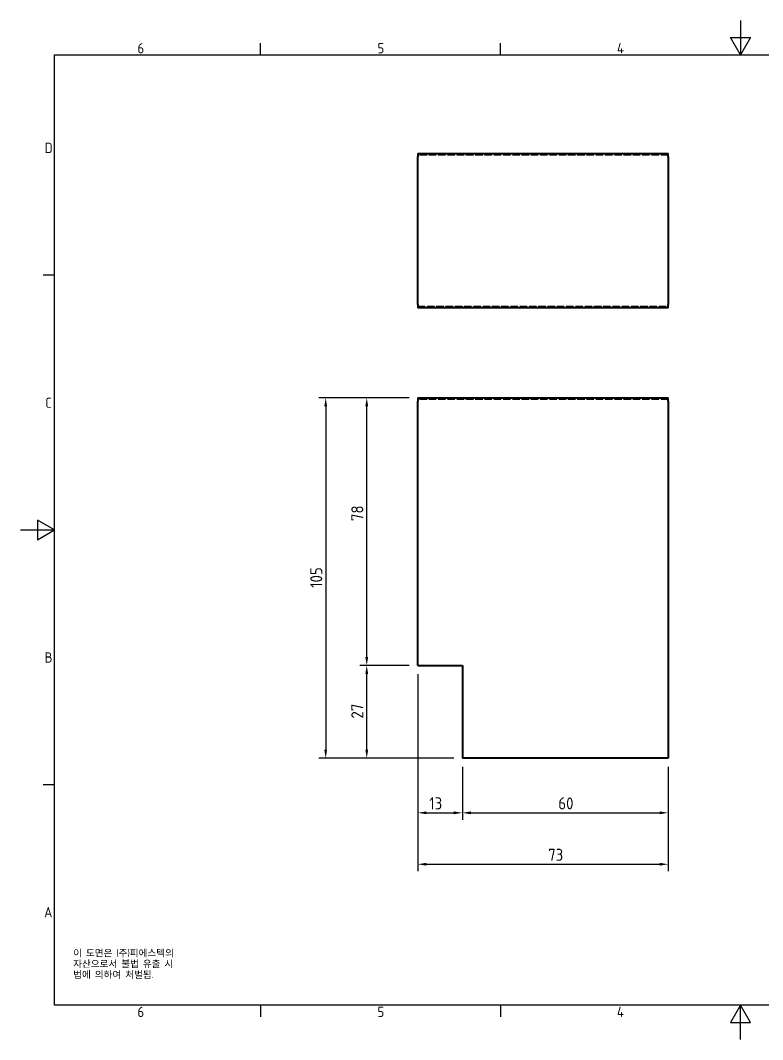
# Model space of a CAD drawing. Header units: millimetres. Extents: x 0 to 420, y 0 to 297.
# Drawn here: x 0 to 216.4, y 0 to 297 of the extents above; entities that cross this region are included whole.
import ezdxf

# ---------------------------------------------------------------- set-up
doc = ezdxf.new("R2010")
doc.units = ezdxf.units.MM
doc.linetypes.add('DASHED', pattern=[0.2067, 0.1654, -0.0413])
doc.layers.get('0').update_dxf_attribs({"color": 3, "lineweight": 25})
for name, color, linetype, lineweight in [('가려진 것(ISO)', 2, 'DASHED', 18), ('가시적인 것(ISO)', 3, 'Continuous', 40), ('경계(ISO)', 7, 'Continuous', 25), ('기호(ISO)', 5, 'Continuous', 25), ('치수(ISO)', 2, 'Continuous', 25)]:
    doc.layers.add(name, color=color, linetype=linetype, lineweight=lineweight)
doc.styles.add('문자 텍스트_M2B', font='isocp.shx')
doc.styles.add('문자 텍스트_PSTEK_POSCO', font='isocp.shx')
doc.styles.add('치수 텍스트_PSTEK_POSCO', font='isocp.shx')
doc.dimstyles.new('치수_PSTEK_POSCO', dxfattribs={"dimtxt": 3.5, "dimasz": 2.5, "dimexe": 2, "dimexo": 2.5, "dimgap": 1, "dimtad": 1, "dimrnd": 1e-08, "dimdsep": 46, "dimtxsty": '치수 텍스트_PSTEK_POSCO', "dimcen": 0.09, "dimdle": 10, "dimclrd": 7, "dimclre": 7, "dimclrt": 2, "dimadec": 1, "dimazin": 2, "dimtfac": 1, "dimtmove": 0, "dimatfit": 3, "dimfxl": 0, "dimtolj": 1, "dimlwd": -1, "dimlwe": -1, "dimarcsym": 0})

# ---------------------------------------------------------------- blocks, each defined once
blk = doc.blocks.new('경계 Default Border')
at = {"layer": '경계(ISO)'}
for p, q in [((70, 287.0000076293945), (70, 290.4000091552734)), ((140, 287.0000076293945), (140, 290.4000091552734)), ((10, 222.7499961853027), (6.599999666213989, 222.7499961853027)), ((10, 74.25000190734863), (6.599999666213989, 74.25000190734863)), ((70, 10), (70, 6.599999666213989)), ((140, 10), (140, 6.599999666213989))]:
    blk.add_line(p, q, dxfattribs=at)
at = {"layer": '경계(ISO)', "flags": 128}
for points in [[(210, 297.0000076293945), (210, 287.0000076293945), (207.1132469177246, 292.0000076293945), (212.8867530822754, 292.0000076293945), (210, 287.0000076293945)], [(10, 10), (10, 287.0000076293945), (410, 287.0000076293945), (410, 10), (10, 10)], [(0, 148.5000038146973), (10, 148.5000038146973), (5, 151.3867473602295), (5, 145.6132507324219), (10, 148.5000038146973)], [(210, 0), (210, 10), (207.1132469177246, 5), (212.8867530822754, 5), (210, 10)]]:
    blk.add_lwpolyline(points, dxfattribs=at)
at = {"layer": '경계(ISO)', "color": 2, "char_height": 3.00000011920929, "attachment_point": 7, "style": '문자 텍스트_M2B'}
for s, insert in [('6', (34.14453946055966, 287.3713945155963)), ('5', (104.1445394605597, 287.3713945155963)), ('4', (173.9734701308116, 287.4)), ('D', (7.078270083685684, 258.3463944559917)), ('C', (7.244539400955009, 184.0963944559917)), ('B', (7.078270083685684, 109.8463944559917)), ('A', (6.914400698149937, 35.61784856929444)), ('6', (34.14453946055966, 6.57139439638704)), ('5', (104.1445394605597, 6.57139439638704)), ('4', (173.9734701308116, 6.59999988079071))]:
    blk.add_mtext(s, dxfattribs=dict(at, insert=insert))
blk = doc.blocks.new('*D21')
at = {"layer": 'Defpoints', "color": 0, "transparency": 16777216}
for p in [(101.0056242923331, 109.0104134668384), (115.8846475579473, 109.0104134668384), (128.8846475579473, 82.01041346683849)]:
    blk.add_point(p, dxfattribs=at)
at = {"layer": '치수(ISO)', "color": 7, "transparency": 16777216}
for p, q in [((113.3846475579473, 109.0104134668384), (99.0056242923331, 109.0104134668384)), ((101.0056242923331, 84.51041346683849), (101.0056242923331, 106.5104134668384)), ((126.3846475579473, 82.01041346683849), (99.00562429233308, 82.01041346683849))]:
    blk.add_line(p, q, dxfattribs=at)
for points in [[(100.5889576256664, 106.5104134668384), (101.4222909589998, 106.5104134668384), (101.0056242923331, 109.0104134668384)], [(100.5889576256664, 84.51041346683849), (101.4222909589998, 84.51041346683849), (101.0056242923331, 82.01041346683849)]]:
    blk.add_solid(points, dxfattribs=at)
at = {"layer": '치수(ISO)', "color": 2, "transparency": 16777216, "insert": (98.2552798041441, 93.54097449046048), "char_height": 3.5, "attachment_point": 4, "rotation": 90, "style": '치수 텍스트_PSTEK_POSCO'}
blk.add_mtext('\\A1;27', dxfattribs=at)
blk = doc.blocks.new('*D22')
at = {"layer": 'Defpoints', "color": 0, "transparency": 16777216}
for p in [(101.0056242923331, 187.0104134668385), (115.8846475579473, 187.0104134668385), (115.8846475579473, 109.0104134668384)]:
    blk.add_point(p, dxfattribs=at)
at = {"layer": '치수(ISO)', "color": 7, "transparency": 16777216}
for p, q in [((113.3846475579473, 187.0104134668385), (99.0056242923331, 187.0104134668385)), ((101.0056242923331, 111.5104134668384), (101.0056242923331, 184.5104134668385)), ((113.3846475579473, 109.0104134668384), (99.00562429233308, 109.0104134668384))]:
    blk.add_line(p, q, dxfattribs=at)
for points in [[(100.5889576256664, 184.5104134668385), (101.4222909589998, 184.5104134668385), (101.0056242923331, 187.0104134668385)], [(100.5889576256664, 111.5104134668384), (101.4222909589998, 111.5104134668384), (101.0056242923331, 109.0104134668384)]]:
    blk.add_solid(points, dxfattribs=at)
at = {"layer": '치수(ISO)', "color": 2, "transparency": 16777216, "insert": (98.25562429233307, 151.0954134668384), "char_height": 3.5, "attachment_point": 4, "rotation": 90, "style": '치수 텍스트_PSTEK_POSCO'}
blk.add_mtext('\\A1;78', dxfattribs=at)
blk = doc.blocks.new('*D23')
at = {"layer": 'Defpoints', "color": 0, "transparency": 16777216}
for p in [(115.8846475579473, 109.0104134668384), (128.8846475579473, 82.01041346683849), (128.8846475579473, 66.0871423615411)]:
    blk.add_point(p, dxfattribs=at)
at = {"layer": '치수(ISO)', "color": 7, "transparency": 16777216}
for p, q in [((115.8846475579473, 106.5104134668384), (115.8846475579473, 64.0871423615411)), ((128.8846475579473, 79.51041346683849), (128.8846475579473, 64.0871423615411)), ((118.3846475579473, 66.0871423615411), (126.3846475579473, 66.0871423615411))]:
    blk.add_line(p, q, dxfattribs=at)
for points in [[(118.3846475579473, 66.50380902820777), (118.3846475579473, 65.67047569487443), (115.8846475579473, 66.0871423615411)], [(126.3846475579473, 66.50380902820777), (126.3846475579473, 65.67047569487443), (128.8846475579473, 66.0871423615411)]]:
    blk.add_solid(points, dxfattribs=at)
at = {"layer": '치수(ISO)', "color": 2, "transparency": 16777216, "insert": (119.2271601845321, 68.8371423615411), "char_height": 3.5, "attachment_point": 4, "style": '치수 텍스트_PSTEK_POSCO'}
blk.add_mtext('\\A1;13', dxfattribs=at)
blk = doc.blocks.new('*D24')
at = {"layer": 'Defpoints', "color": 0, "transparency": 16777216}
for p in [(128.8846475579473, 82.01041346683849), (188.8846475579473, 82.01041346683849), (188.8846475579473, 66.0871423615411)]:
    blk.add_point(p, dxfattribs=at)
at = {"layer": '치수(ISO)', "color": 7, "transparency": 16777216}
for p, q in [((128.8846475579473, 79.51041346683849), (128.8846475579473, 64.0871423615411)), ((188.8846475579473, 79.51041346683849), (188.8846475579473, 64.0871423615411)), ((131.3846475579473, 66.0871423615411), (186.3846475579473, 66.0871423615411))]:
    blk.add_line(p, q, dxfattribs=at)
for points in [[(131.3846475579473, 66.50380902820777), (131.3846475579473, 65.67047569487443), (128.8846475579473, 66.0871423615411)], [(186.3846475579473, 66.50380902820777), (186.3846475579473, 65.67047569487443), (188.8846475579473, 66.0871423615411)]]:
    blk.add_solid(points, dxfattribs=at)
at = {"layer": '치수(ISO)', "color": 2, "transparency": 16777216, "insert": (156.8535451957426, 68.8371423615411), "char_height": 3.5, "attachment_point": 4, "style": '치수 텍스트_PSTEK_POSCO'}
blk.add_mtext('\\A1;60', dxfattribs=at)
blk = doc.blocks.new('*D25')
at = {"layer": 'Defpoints', "color": 0, "transparency": 16777216}
for p in [(115.8846475579473, 187.0104134668385), (89.03957941863295, 82.0104134668385), (128.8846475579473, 82.01041346683849)]:
    blk.add_point(p, dxfattribs=at)
at = {"layer": '치수(ISO)', "color": 7, "transparency": 16777216}
for p, q in [((113.3846475579473, 187.0104134668385), (87.03957941863298, 187.0104134668385)), ((89.03957941863298, 184.5104134668385), (89.03957941863295, 84.5104134668385)), ((126.3846475579473, 82.01041346683849), (87.03957941863295, 82.0104134668385))]:
    blk.add_line(p, q, dxfattribs=at)
for points in [[(88.62291275196631, 184.5104134668385), (89.45624608529965, 184.5104134668385), (89.03957941863298, 187.0104134668385)], [(88.62291275196628, 84.5104134668385), (89.45624608529963, 84.5104134668385), (89.03957941863295, 82.0104134668385)]]:
    blk.add_solid(points, dxfattribs=at)
at = {"layer": '치수(ISO)', "color": 2, "transparency": 16777216, "insert": (86.28957941863295, 131.6379260934232), "char_height": 3.5, "attachment_point": 4, "rotation": 90, "style": '치수 텍스트_PSTEK_POSCO'}
blk.add_mtext('\\A1;105', dxfattribs=at)
blk = doc.blocks.new('*D26')
at = {"layer": 'Defpoints', "color": 0, "transparency": 16777216}
for p in [(115.8846475579473, 109.0104134668384), (188.8846475579473, 82.01041346683849), (188.8846475579473, 51.10383913696406)]:
    blk.add_point(p, dxfattribs=at)
at = {"layer": '치수(ISO)', "color": 7, "transparency": 16777216}
for p, q in [((115.8846475579473, 106.5104134668384), (115.8846475579473, 49.10383913696406)), ((188.8846475579473, 79.51041346683849), (188.8846475579473, 49.10383913696406)), ((118.3846475579473, 51.10383913696406), (186.3846475579473, 51.10383913696406))]:
    blk.add_line(p, q, dxfattribs=at)
for points in [[(118.3846475579473, 51.52050580363072), (118.3846475579473, 50.68717247029739), (115.8846475579473, 51.10383913696406)], [(186.3846475579473, 51.52050580363072), (186.3846475579473, 50.68717247029739), (188.8846475579473, 51.10383913696406)]]:
    blk.add_solid(points, dxfattribs=at)
at = {"layer": '치수(ISO)', "color": 2, "transparency": 16777216, "insert": (153.8871601845321, 53.85383913696406), "char_height": 3.5, "attachment_point": 4, "style": '치수 텍스트_PSTEK_POSCO'}
blk.add_mtext('\\A1;73', dxfattribs=at)

msp = doc.modelspace()

# ---------------------------------------------------------------- linework, layer by layer
at = {"layer": '가려진 것(ISO)', "ltscale": 13.0803279876709}
for p, q in [((188.8846475579774, 257.7110071565369), (115.8846475579774, 257.7110071565368)), ((115.8846475579774, 213.7110071565368), (188.8846475579774, 213.7110071565369)), ((188.8846475579473, 186.5104134668385), (115.8846475579473, 186.5104134668385))]:
    msp.add_line(p, q, dxfattribs=at)
at = {"layer": '가려진 것(ISO)', "ltscale": 0.9522482752799988}
for p, q in [((128.8846475579774, 258.2110071565141), (128.8846475579774, 257.7110071565141)), ((128.8846475579774, 213.7110071565139), (128.8846475579774, 213.2110071565139))]:
    msp.add_line(p, q, dxfattribs=at)
at = {"layer": '가시적인 것(ISO)'}
for p, q in [((115.8846475579774, 258.2110071565369), (188.8846475579774, 258.2110071565369)), ((115.8846475579774, 258.2110071565369), (115.8846475579774, 257.2110071565371)), ((115.8846475579774, 214.2110071565371), (115.8846475579774, 257.2110071565371)), ((188.8846475579774, 257.2110071565372), (188.8846475579774, 258.2110071565369)), ((188.8846475579774, 257.2110071565372), (188.8846475579774, 214.2110071565372)), ((115.8846475579774, 214.2110071565371), (115.8846475579774, 213.2110071565369)), ((188.8846475579774, 213.2110071565369), (188.8846475579774, 214.2110071565372)), ((188.8846475579774, 213.2110071565369), (115.8846475579773, 213.2110071565369)), ((115.8846475579473, 187.0104134668385), (188.8846475579473, 187.0104134668385)), ((115.8846475579473, 187.0104134668384), (115.8846475579473, 186.0104134668385)), ((115.8846475579473, 109.0104134668384), (115.8846475579473, 186.0104134668385)), ((188.8846475579473, 186.0104134668385), (188.8846475579473, 187.0104134668384)), ((188.8846475579473, 186.0104134668385), (188.8846475579473, 82.01041346683849)), ((115.8846475579473, 109.0104134668384), (128.8846475579473, 109.0104134668384)), ((128.8846475579473, 109.0104134668384), (128.8846475579473, 82.01041346683849)), ((188.8846475579473, 82.01041346683849), (128.8846475579473, 82.01041346683849))]:
    msp.add_line(p, q, dxfattribs=at)

# ---------------------------------------------------------------- block references
msp.add_blockref('경계 Default Border', (0, 0))

# ---------------------------------------------------------------- texts
at = {"layer": '기호(ISO)', "color": 7, "insert": (15.39462540488438, 26.22827243992431), "char_height": 2.000000029802322, "width": 51.24013826054251, "attachment_point": 1, "line_spacing_factor": 0.9442214369773865, "style": '문자 텍스트_PSTEK_POSCO'}
msp.add_mtext('{이 도면은 (주)피에스텍의\\P자산으로서 불법 유출 시 \\P법에 의하여 처벌됨.}', dxfattribs=at)

# ---------------------------------------------------------------- dimensions: what is measured, and where the dimension line sits
at = {"layer": '치수(ISO)', "color": 7}
for base, p1, p2, angle, picture, middle in [((89.03957941863295, 82.0104134668385), (115.8846475579473, 187.0104134668385), (128.8846475579473, 82.01041346683849), 270, '*D25', (89.03957941863295, 134.5104134668385)), ((101.0056242923331, 187.0104134668385), (115.8846475579473, 109.0104134668384), (115.8846475579473, 187.0104134668385), 90, '*D22', (101.0056242923331, 153.0204134668384)), ((101.0056242923331, 109.0104134668384), (128.8846475579473, 82.01041346683849), (115.8846475579473, 109.0104134668384), 90, '*D21', (101.0056242923331, 95.51041346683844)), ((128.8846475579473, 66.0871423615411), (115.8846475579473, 109.0104134668384), (128.8846475579473, 82.01041346683849), 180, '*D23', (120.8746475579473, 66.0871423615411)), ((188.8846475579473, 66.0871423615411), (128.8846475579473, 82.01041346683849), (188.8846475579473, 82.01041346683849), 180, '*D24', (158.8846475579473, 66.0871423615411))]:
    dim = msp.add_linear_dim(base=base, p1=p1, p2=p2, angle=angle, dimstyle='치수_PSTEK_POSCO', override={"dimdec": 2, "dimtp": 0, "dimtm": -0, "dimtdec": 2, "dimtofl": 0, "dimatfit": 1}, dxfattribs=at)
    dim.commit()
    dim.dimension.update_dxf_attribs({"geometry": picture, "text_midpoint": middle, "dimtype": 160})
dim = msp.add_linear_dim(base=(188.8846475579473, 51.10383913696406), p1=(115.8846475579473, 109.0104134668384), p2=(188.8846475579473, 82.01041346683849), dimstyle='치수_PSTEK_POSCO', override={"dimdec": 2, "dimtp": 0, "dimtm": -0, "dimtdec": 2, "dimtofl": 0, "dimatfit": 1}, dxfattribs=at)
dim.commit()
dim.dimension.update_dxf_attribs({"geometry": '*D26', "text_midpoint": (155.8846475579473, 51.10383913696406), "dimtype": 160})

doc.saveas('drawing.dxf')
